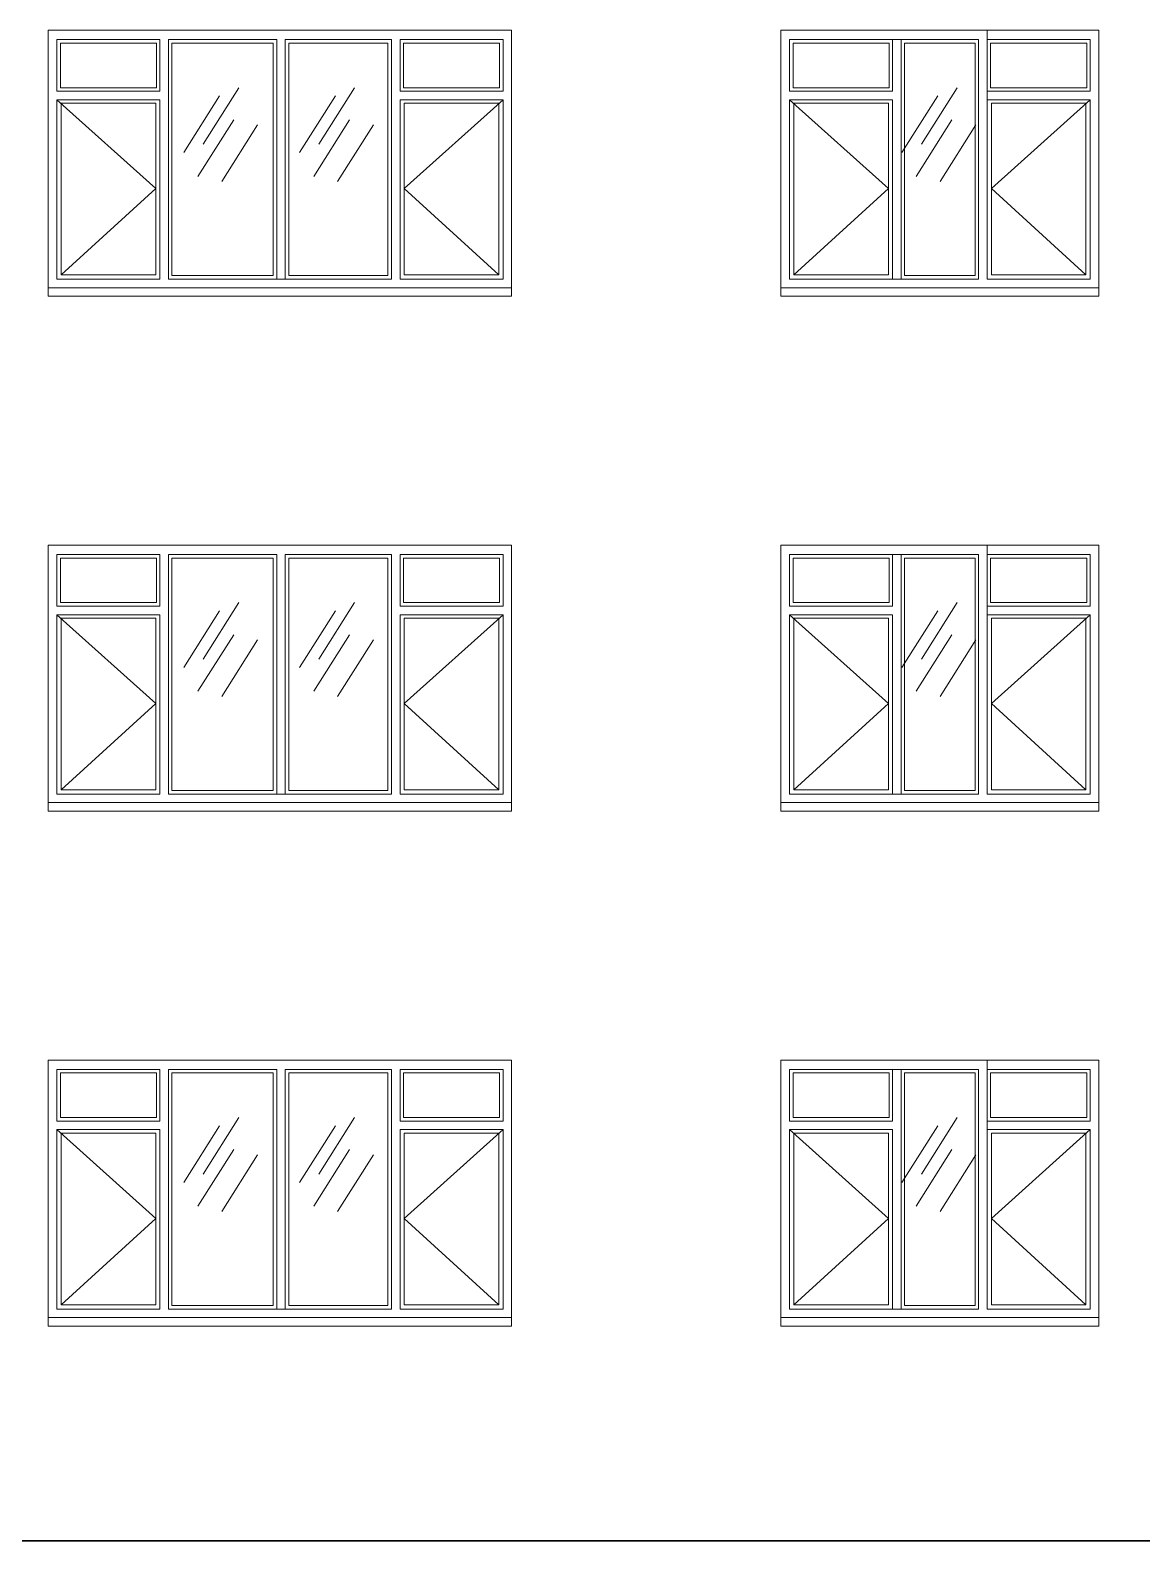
# Model space of a CAD drawing. Header units: inches. Extents: x -7543 to -822, y 102837 to 190349.
# Drawn here: x -824.1997 to -824.0703, y 102836.8539 to 102837.0299 of the extents above; entities that cross this region are included whole.
import ezdxf

# ---------------------------------------------------------------- set-up
doc = ezdxf.new("R2010")
doc.units = ezdxf.units.IN
doc.header["$MEASUREMENT"] = 0
doc.linetypes.add('ACAD_ISO07W100', pattern=[3, 0, -3])
doc.layers.add('DUVAR', color=7, linetype='Continuous', lineweight=35, true_color=0xfc4642)
doc.layers.add('PENCERE', color=7, linetype='Continuous', lineweight=18, true_color=0xffb360)

msp = doc.modelspace()

# ---------------------------------------------------------------- linework, layer by layer
at = {"layer": 'DUVAR'}
msp.add_line((-824.0577, 102836.85389, -0.002), (-824.21276, 102836.85389, -0.002), dxfattribs=at)
at = {"layer": 'PENCERE'}
for p, q in [((-824.19758, 102836.99989, -0.002), (-824.19758, 102837.02989, -0.002)), ((-824.14363, 102837.02989, -0.002), (-824.19758, 102837.02989, -0.002)), ((-824.19758, 102837.02989, -0.002), (-824.19758, 102836.99989, -0.002)), ((-824.19758, 102836.99989, -0.002), (-824.19758, 102837.02989, -0.002)), ((-824.14363, 102837.02989, -0.002), (-824.19758, 102837.02989, -0.002)), ((-824.19758, 102837.02989, -0.002), (-824.19758, 102836.99989, -0.002)), ((-824.14363, 102836.99889, -0.002), (-824.14363, 102837.02989, -0.002)), ((-824.14363, 102836.99889, -0.002), (-824.14363, 102837.02989, -0.002)), ((-824.11227, 102837.02989, -0.002), (-824.11227, 102836.99989, -0.002)), ((-824.09327, 102837.02989, -0.002), (-824.11227, 102837.02989, -0.002)), ((-824.07527, 102837.02989, -0.002), (-824.11227, 102837.02989, -0.002)), ((-824.08827, 102837.02989, -0.002), (-824.08827, 102837.00089, -0.002)), ((-824.07527, 102837.02989, -0.002), (-824.07527, 102836.99889, -0.002)), ((-824.19658, 102837.02879, -0.002), (-824.19658, 102837.02279, -0.002)), ((-824.18458, 102837.02879, -0.002), (-824.19658, 102837.02879, -0.002)), ((-824.19658, 102837.02879, -0.002), (-824.19658, 102837.02279, -0.002)), ((-824.18458, 102837.02879, -0.002), (-824.19658, 102837.02879, -0.002)), ((-824.19618, 102837.02839, -0.002), (-824.18498, 102837.02839, -0.002)), ((-824.19618, 102837.02319, -0.002), (-824.19618, 102837.02839, -0.002)), ((-824.19618, 102837.02839, -0.002), (-824.18498, 102837.02839, -0.002)), ((-824.19618, 102837.02319, -0.002), (-824.19618, 102837.02839, -0.002)), ((-824.18498, 102837.02839, -0.002), (-824.18498, 102837.02319, -0.002)), ((-824.18498, 102837.02839, -0.002), (-824.18498, 102837.02319, -0.002)), ((-824.18458, 102837.02879, -0.002), (-824.18458, 102837.02279, -0.002)), ((-824.18458, 102837.02879, -0.002), (-824.18458, 102837.02279, -0.002)), ((-824.18358, 102837.02879, -0.002), (-824.18358, 102837.02279, -0.002)), ((-824.18358, 102837.02879, -0.002), (-824.18358, 102837.00089, -0.002)), ((-824.17099, 102837.02879, -0.002), (-824.18358, 102837.02879, -0.002)), ((-824.18358, 102837.02879, -0.002), (-824.18358, 102837.02279, -0.002)), ((-824.18358, 102837.02879, -0.002), (-824.18358, 102837.00089, -0.002)), ((-824.17099, 102837.02879, -0.002), (-824.18358, 102837.02879, -0.002)), ((-824.18318, 102837.02839, -0.002), (-824.17139, 102837.02839, -0.002)), ((-824.18318, 102837.00129, -0.002), (-824.18318, 102837.02839, -0.002)), ((-824.18318, 102837.02839, -0.002), (-824.17139, 102837.02839, -0.002)), ((-824.18318, 102837.00129, -0.002), (-824.18318, 102837.02839, -0.002)), ((-824.17139, 102837.02839, -0.002), (-824.17139, 102837.00129, -0.002)), ((-824.17139, 102837.02839, -0.002), (-824.17139, 102837.00129, -0.002)), ((-824.17099, 102837.02879, -0.002), (-824.17099, 102837.02279, -0.002)), ((-824.17099, 102837.02879, -0.002), (-824.17099, 102837.00089, -0.002)), ((-824.17099, 102837.02879, -0.002), (-824.17099, 102837.02279, -0.002)), ((-824.17099, 102837.02879, -0.002), (-824.17099, 102837.00089, -0.002)), ((-824.15763, 102837.02879, -0.002), (-824.16999, 102837.02879, -0.002)), ((-824.16999, 102837.02879, -0.002), (-824.16999, 102837.02279, -0.002)), ((-824.16999, 102837.02879, -0.002), (-824.16999, 102837.00089, -0.002)), ((-824.15763, 102837.02879, -0.002), (-824.16999, 102837.02879, -0.002)), ((-824.16999, 102837.02879, -0.002), (-824.16999, 102837.02279, -0.002)), ((-824.16999, 102837.02879, -0.002), (-824.16999, 102837.00089, -0.002)), ((-824.16959, 102837.02839, -0.002), (-824.15803, 102837.02839, -0.002)), ((-824.16959, 102837.00129, -0.002), (-824.16959, 102837.02839, -0.002)), ((-824.16959, 102837.02839, -0.002), (-824.15803, 102837.02839, -0.002)), ((-824.16959, 102837.00129, -0.002), (-824.16959, 102837.02839, -0.002)), ((-824.15803, 102837.02839, -0.002), (-824.15803, 102837.00129, -0.002)), ((-824.15803, 102837.02839, -0.002), (-824.15803, 102837.00129, -0.002)), ((-824.15763, 102837.02879, -0.002), (-824.15763, 102837.02279, -0.002)), ((-824.15763, 102837.02879, -0.002), (-824.15763, 102837.00089, -0.002)), ((-824.15763, 102837.02879, -0.002), (-824.15763, 102837.02279, -0.002)), ((-824.15763, 102837.02879, -0.002), (-824.15763, 102837.00089, -0.002)), ((-824.15663, 102837.02879, -0.002), (-824.15663, 102837.02279, -0.002)), ((-824.15663, 102837.02879, -0.002), (-824.14463, 102837.02879, -0.002)), ((-824.15663, 102837.02879, -0.002), (-824.15663, 102837.02279, -0.002)), ((-824.15663, 102837.02879, -0.002), (-824.14463, 102837.02879, -0.002)), ((-824.15623, 102837.02839, -0.002), (-824.14503, 102837.02839, -0.002)), ((-824.15623, 102837.02319, -0.002), (-824.15623, 102837.02839, -0.002)), ((-824.15623, 102837.02839, -0.002), (-824.14503, 102837.02839, -0.002)), ((-824.15623, 102837.02319, -0.002), (-824.15623, 102837.02839, -0.002)), ((-824.14503, 102837.02839, -0.002), (-824.14503, 102837.02319, -0.002)), ((-824.14503, 102837.02839, -0.002), (-824.14503, 102837.02319, -0.002)), ((-824.14463, 102837.02879, -0.002), (-824.14463, 102837.02279, -0.002)), ((-824.14463, 102837.02879, -0.002), (-824.14463, 102837.02279, -0.002)), ((-824.11127, 102837.02879, -0.002), (-824.11127, 102837.02279, -0.002)), ((-824.09927, 102837.02879, -0.002), (-824.11127, 102837.02879, -0.002)), ((-824.11087, 102837.02839, -0.002), (-824.09967, 102837.02839, -0.002)), ((-824.11087, 102837.02319, -0.002), (-824.11087, 102837.02839, -0.002)), ((-824.09967, 102837.02839, -0.002), (-824.09967, 102837.02319, -0.002)), ((-824.09927, 102837.02879, -0.002), (-824.09927, 102837.02279, -0.002)), ((-824.09927, 102837.02879, -0.002), (-824.09827, 102837.02879, -0.002)), ((-824.09827, 102837.02879, -0.002), (-824.09827, 102837.02279, -0.002)), ((-824.09827, 102837.02879, -0.002), (-824.08927, 102837.02879, -0.002)), ((-824.09827, 102837.02524, -0.002), (-824.09827, 102837.02879, -0.002)), ((-824.09827, 102837.02879, -0.002), (-824.08927, 102837.02879, -0.002)), ((-824.09787, 102837.02524, -0.002), (-824.09787, 102837.02839, -0.002)), ((-824.09787, 102837.02839, -0.002), (-824.08967, 102837.02839, -0.002)), ((-824.08967, 102837.02839, -0.002), (-824.08967, 102837.02279, -0.002)), ((-824.08927, 102837.02879, -0.002), (-824.08927, 102837.00089, -0.002)), ((-824.08927, 102837.02879, -0.002), (-824.08927, 102837.02279, -0.002)), ((-824.08927, 102837.02879, -0.002), (-824.08927, 102837.02279, -0.002)), ((-824.08927, 102837.02879, -0.002), (-824.08927, 102837.02279, -0.002)), ((-824.08827, 102837.02879, -0.002), (-824.08827, 102837.02279, -0.002)), ((-824.08827, 102837.02879, -0.002), (-824.07627, 102837.02879, -0.002)), ((-824.07667, 102837.02839, -0.002), (-824.08787, 102837.02839, -0.002)), ((-824.08787, 102837.02839, -0.002), (-824.08787, 102837.02319, -0.002)), ((-824.07667, 102837.02319, -0.002), (-824.07667, 102837.02839, -0.002)), ((-824.07627, 102837.02879, -0.002), (-824.07627, 102837.02279, -0.002)), ((-824.18358, 102837.02524, -0.002), (-824.18358, 102837.02279, -0.002)), ((-824.18358, 102837.02524, -0.002), (-824.18358, 102837.02279, -0.002)), ((-824.15763, 102837.02524, -0.002), (-824.15763, 102837.02279, -0.002)), ((-824.15763, 102837.02524, -0.002), (-824.15763, 102837.02279, -0.002)), ((-824.09827, 102837.02524, -0.002), (-824.09827, 102837.00089, -0.002)), ((-824.09827, 102837.00089, -0.002), (-824.09827, 102837.02524, -0.002)), ((-824.09787, 102837.00129, -0.002), (-824.09787, 102837.02524, -0.002)), ((-824.08927, 102837.02524, -0.002), (-824.08927, 102837.00089, -0.002)), ((-824.18458, 102837.02279, -0.002), (-824.19658, 102837.02279, -0.002)), ((-824.18458, 102837.02279, -0.002), (-824.19658, 102837.02279, -0.002)), ((-824.19658, 102837.02179, -0.002), (-824.19658, 102837.00089, -0.002)), ((-824.18458, 102837.02179, -0.002), (-824.19658, 102837.02179, -0.002)), ((-824.19658, 102837.02179, -0.002), (-824.19658, 102837.00089, -0.002)), ((-824.18458, 102837.02179, -0.002), (-824.19658, 102837.02179, -0.002)), ((-824.18498, 102837.02319, -0.002), (-824.19618, 102837.02319, -0.002)), ((-824.18498, 102837.02319, -0.002), (-824.19618, 102837.02319, -0.002)), ((-824.18458, 102837.02179, -0.002), (-824.18458, 102837.00089, -0.002)), ((-824.18458, 102837.02179, -0.002), (-824.18458, 102837.00089, -0.002)), ((-824.17764, 102837.02224, -0.002), (-824.18181, 102837.01564, -0.002)), ((-824.17538, 102837.02319, -0.002), (-824.17955, 102837.0166, -0.002)), ((-824.16416, 102837.02224, -0.002), (-824.16833, 102837.01564, -0.002)), ((-824.16191, 102837.02319, -0.002), (-824.16607, 102837.0166, -0.002)), ((-824.15663, 102837.02279, -0.002), (-824.14463, 102837.02279, -0.002)), ((-824.15663, 102837.02279, -0.002), (-824.14463, 102837.02279, -0.002)), ((-824.15663, 102837.02179, -0.002), (-824.15663, 102837.00089, -0.002)), ((-824.15663, 102837.02179, -0.002), (-824.14463, 102837.02179, -0.002)), ((-824.15663, 102837.02179, -0.002), (-824.15663, 102837.00089, -0.002)), ((-824.15663, 102837.02179, -0.002), (-824.14463, 102837.02179, -0.002)), ((-824.14503, 102837.02319, -0.002), (-824.15623, 102837.02319, -0.002)), ((-824.14503, 102837.02319, -0.002), (-824.15623, 102837.02319, -0.002)), ((-824.14463, 102837.02179, -0.002), (-824.14463, 102837.00089, -0.002)), ((-824.14463, 102837.02179, -0.002), (-824.14463, 102837.00089, -0.002)), ((-824.09927, 102837.02279, -0.002), (-824.11127, 102837.02279, -0.002)), ((-824.11127, 102837.02179, -0.002), (-824.11127, 102837.00089, -0.002)), ((-824.09927, 102837.02179, -0.002), (-824.11127, 102837.02179, -0.002)), ((-824.09967, 102837.02319, -0.002), (-824.11087, 102837.02319, -0.002)), ((-824.09927, 102837.02179, -0.002), (-824.09927, 102837.00089, -0.002)), ((-824.09401, 102837.02224, -0.002), (-824.09818, 102837.01564, -0.002)), ((-824.09175, 102837.02319, -0.002), (-824.09592, 102837.0166, -0.002)), ((-824.08967, 102837.02279, -0.002), (-824.08967, 102837.00129, -0.002)), ((-824.08927, 102837.02279, -0.002), (-824.08927, 102837.00089, -0.002)), ((-824.08827, 102837.02279, -0.002), (-824.07627, 102837.02279, -0.002)), ((-824.08827, 102837.02179, -0.002), (-824.08827, 102837.00089, -0.002)), ((-824.08827, 102837.02179, -0.002), (-824.07627, 102837.02179, -0.002)), ((-824.08787, 102837.02319, -0.002), (-824.07667, 102837.02319, -0.002)), ((-824.07627, 102837.02179, -0.002), (-824.07627, 102837.00089, -0.002)), ((-824.19608, 102837.02139, -0.002), (-824.19608, 102837.00139, -0.002)), ((-824.18508, 102837.02139, -0.002), (-824.19608, 102837.02139, -0.002)), ((-824.19608, 102837.02139, -0.002), (-824.19608, 102837.00139, -0.002)), ((-824.18508, 102837.02139, -0.002), (-824.19608, 102837.02139, -0.002)), ((-824.18508, 102837.02139, -0.002), (-824.18508, 102837.00139, -0.002)), ((-824.18508, 102837.02139, -0.002), (-824.18508, 102837.00139, -0.002)), ((-824.15613, 102837.02139, -0.002), (-824.15613, 102837.00139, -0.002)), ((-824.15613, 102837.02139, -0.002), (-824.14513, 102837.02139, -0.002)), ((-824.15613, 102837.02139, -0.002), (-824.15613, 102837.00139, -0.002)), ((-824.15613, 102837.02139, -0.002), (-824.14513, 102837.02139, -0.002)), ((-824.14513, 102837.02139, -0.002), (-824.14513, 102837.00139, -0.002)), ((-824.14513, 102837.02139, -0.002), (-824.14513, 102837.00139, -0.002)), ((-824.11077, 102837.02139, -0.002), (-824.11077, 102837.00139, -0.002)), ((-824.09977, 102837.02139, -0.002), (-824.11077, 102837.02139, -0.002)), ((-824.09977, 102837.02139, -0.002), (-824.09977, 102837.00139, -0.002)), ((-824.08777, 102837.02139, -0.002), (-824.08777, 102837.00139, -0.002)), ((-824.08777, 102837.02139, -0.002), (-824.07677, 102837.02139, -0.002)), ((-824.07677, 102837.02139, -0.002), (-824.07677, 102837.00139, -0.002)), ((-824.17599, 102837.01946, -0.002), (-824.18016, 102837.01286, -0.002)), ((-824.17321, 102837.01885, -0.002), (-824.17738, 102837.01226, -0.002)), ((-824.16251, 102837.01946, -0.002), (-824.16668, 102837.01286, -0.002)), ((-824.15973, 102837.01885, -0.002), (-824.1639, 102837.01226, -0.002)), ((-824.09236, 102837.01946, -0.002), (-824.09653, 102837.01286, -0.002)), ((-824.08958, 102837.01885, -0.002), (-824.09375, 102837.01226, -0.002)), ((-824.18458, 102837.00089, -0.002), (-824.19658, 102837.00089, -0.002)), ((-824.18458, 102837.00089, -0.002), (-824.19658, 102837.00089, -0.002)), ((-824.18508, 102837.00139, -0.002), (-824.19608, 102837.00139, -0.002)), ((-824.18508, 102837.00139, -0.002), (-824.19608, 102837.00139, -0.002)), ((-824.15763, 102837.00089, -0.002), (-824.18358, 102837.00089, -0.002)), ((-824.15763, 102837.00089, -0.002), (-824.18358, 102837.00089, -0.002)), ((-824.17139, 102837.00129, -0.002), (-824.18318, 102837.00129, -0.002)), ((-824.17139, 102837.00129, -0.002), (-824.18318, 102837.00129, -0.002)), ((-824.15803, 102837.00129, -0.002), (-824.16959, 102837.00129, -0.002)), ((-824.15803, 102837.00129, -0.002), (-824.16959, 102837.00129, -0.002)), ((-824.15663, 102837.00089, -0.002), (-824.14463, 102837.00089, -0.002)), ((-824.15663, 102837.00089, -0.002), (-824.14463, 102837.00089, -0.002)), ((-824.15613, 102837.00139, -0.002), (-824.14513, 102837.00139, -0.002)), ((-824.15613, 102837.00139, -0.002), (-824.14513, 102837.00139, -0.002)), ((-824.09927, 102837.00089, -0.002), (-824.11127, 102837.00089, -0.002)), ((-824.09977, 102837.00139, -0.002), (-824.11077, 102837.00139, -0.002)), ((-824.09927, 102837.00089, -0.002), (-824.09827, 102837.00089, -0.002)), ((-824.09827, 102837.00089, -0.002), (-824.08927, 102837.00089, -0.002)), ((-824.08927, 102837.00089, -0.002), (-824.09827, 102837.00089, -0.002)), ((-824.08967, 102837.00129, -0.002), (-824.09787, 102837.00129, -0.002)), ((-824.08827, 102837.00089, -0.002), (-824.07627, 102837.00089, -0.002)), ((-824.08777, 102837.00139, -0.002), (-824.07677, 102837.00139, -0.002)), ((-824.14363, 102836.99989, -0.002), (-824.19758, 102836.99989, -0.002)), ((-824.19758, 102836.99989, -0.002), (-824.19758, 102836.99889, -0.002)), ((-824.14363, 102836.99989, -0.002), (-824.19758, 102836.99989, -0.002)), ((-824.19758, 102836.99989, -0.002), (-824.19758, 102836.99889, -0.002)), ((-824.14363, 102836.99889, -0.002), (-824.19758, 102836.99889, -0.002)), ((-824.14363, 102836.99889, -0.002), (-824.19758, 102836.99889, -0.002)), ((-824.11227, 102836.99989, -0.002), (-824.11227, 102836.99889, -0.002)), ((-824.07527, 102836.99989, -0.002), (-824.11227, 102836.99989, -0.002)), ((-824.07527, 102836.99889, -0.002), (-824.11227, 102836.99889, -0.002)), ((-824.07527, 102836.99989, -0.002), (-824.07527, 102836.99889, -0.002)), ((-824.19758, 102836.93989, -0.002), (-824.19758, 102836.96989, -0.002)), ((-824.14363, 102836.96989, -0.002), (-824.19758, 102836.96989, -0.002)), ((-824.19758, 102836.96989, -0.002), (-824.19758, 102836.93989, -0.002)), ((-824.19758, 102836.93989, -0.002), (-824.19758, 102836.96989, -0.002)), ((-824.14363, 102836.96989, -0.002), (-824.19758, 102836.96989, -0.002)), ((-824.19758, 102836.96989, -0.002), (-824.19758, 102836.93989, -0.002)), ((-824.14363, 102836.93889, -0.002), (-824.14363, 102836.96989, -0.002)), ((-824.14363, 102836.93889, -0.002), (-824.14363, 102836.96989, -0.002)), ((-824.11227, 102836.96989, -0.002), (-824.11227, 102836.93989, -0.002)), ((-824.09327, 102836.96989, -0.002), (-824.11227, 102836.96989, -0.002)), ((-824.07527, 102836.96989, -0.002), (-824.11227, 102836.96989, -0.002)), ((-824.08827, 102836.96989, -0.002), (-824.08827, 102836.94089, -0.002)), ((-824.07527, 102836.96989, -0.002), (-824.07527, 102836.93889, -0.002)), ((-824.19658, 102836.96879, -0.002), (-824.19658, 102836.96279, -0.002)), ((-824.18458, 102836.96879, -0.002), (-824.19658, 102836.96879, -0.002)), ((-824.19658, 102836.96879, -0.002), (-824.19658, 102836.96279, -0.002)), ((-824.18458, 102836.96879, -0.002), (-824.19658, 102836.96879, -0.002)), ((-824.19618, 102836.96839, -0.002), (-824.18498, 102836.96839, -0.002)), ((-824.19618, 102836.96319, -0.002), (-824.19618, 102836.96839, -0.002)), ((-824.19618, 102836.96839, -0.002), (-824.18498, 102836.96839, -0.002)), ((-824.19618, 102836.96319, -0.002), (-824.19618, 102836.96839, -0.002)), ((-824.18498, 102836.96839, -0.002), (-824.18498, 102836.96319, -0.002)), ((-824.18498, 102836.96839, -0.002), (-824.18498, 102836.96319, -0.002)), ((-824.18458, 102836.96879, -0.002), (-824.18458, 102836.96279, -0.002)), ((-824.18458, 102836.96879, -0.002), (-824.18458, 102836.96279, -0.002)), ((-824.18358, 102836.96879, -0.002), (-824.18358, 102836.96279, -0.002)), ((-824.18358, 102836.96879, -0.002), (-824.18358, 102836.94089, -0.002)), ((-824.17099, 102836.96879, -0.002), (-824.18358, 102836.96879, -0.002)), ((-824.18358, 102836.96879, -0.002), (-824.18358, 102836.96279, -0.002)), ((-824.18358, 102836.96879, -0.002), (-824.18358, 102836.94089, -0.002)), ((-824.17099, 102836.96879, -0.002), (-824.18358, 102836.96879, -0.002)), ((-824.18318, 102836.96839, -0.002), (-824.17139, 102836.96839, -0.002)), ((-824.18318, 102836.94129, -0.002), (-824.18318, 102836.96839, -0.002)), ((-824.18318, 102836.96839, -0.002), (-824.17139, 102836.96839, -0.002)), ((-824.18318, 102836.94129, -0.002), (-824.18318, 102836.96839, -0.002)), ((-824.17139, 102836.96839, -0.002), (-824.17139, 102836.94129, -0.002)), ((-824.17139, 102836.96839, -0.002), (-824.17139, 102836.94129, -0.002)), ((-824.17099, 102836.96879, -0.002), (-824.17099, 102836.96279, -0.002)), ((-824.17099, 102836.96879, -0.002), (-824.17099, 102836.94089, -0.002)), ((-824.17099, 102836.96879, -0.002), (-824.17099, 102836.96279, -0.002)), ((-824.17099, 102836.96879, -0.002), (-824.17099, 102836.94089, -0.002)), ((-824.15763, 102836.96879, -0.002), (-824.16999, 102836.96879, -0.002)), ((-824.16999, 102836.96879, -0.002), (-824.16999, 102836.96279, -0.002)), ((-824.16999, 102836.96879, -0.002), (-824.16999, 102836.94089, -0.002)), ((-824.15763, 102836.96879, -0.002), (-824.16999, 102836.96879, -0.002)), ((-824.16999, 102836.96879, -0.002), (-824.16999, 102836.96279, -0.002)), ((-824.16999, 102836.96879, -0.002), (-824.16999, 102836.94089, -0.002)), ((-824.16959, 102836.96839, -0.002), (-824.15803, 102836.96839, -0.002)), ((-824.16959, 102836.94129, -0.002), (-824.16959, 102836.96839, -0.002)), ((-824.16959, 102836.96839, -0.002), (-824.15803, 102836.96839, -0.002)), ((-824.16959, 102836.94129, -0.002), (-824.16959, 102836.96839, -0.002)), ((-824.15803, 102836.96839, -0.002), (-824.15803, 102836.94129, -0.002)), ((-824.15803, 102836.96839, -0.002), (-824.15803, 102836.94129, -0.002)), ((-824.15763, 102836.96879, -0.002), (-824.15763, 102836.96279, -0.002)), ((-824.15763, 102836.96879, -0.002), (-824.15763, 102836.94089, -0.002)), ((-824.15763, 102836.96879, -0.002), (-824.15763, 102836.96279, -0.002)), ((-824.15763, 102836.96879, -0.002), (-824.15763, 102836.94089, -0.002)), ((-824.15663, 102836.96879, -0.002), (-824.15663, 102836.96279, -0.002)), ((-824.15663, 102836.96879, -0.002), (-824.14463, 102836.96879, -0.002)), ((-824.15663, 102836.96879, -0.002), (-824.15663, 102836.96279, -0.002)), ((-824.15663, 102836.96879, -0.002), (-824.14463, 102836.96879, -0.002)), ((-824.15623, 102836.96839, -0.002), (-824.14503, 102836.96839, -0.002)), ((-824.15623, 102836.96319, -0.002), (-824.15623, 102836.96839, -0.002)), ((-824.15623, 102836.96839, -0.002), (-824.14503, 102836.96839, -0.002)), ((-824.15623, 102836.96319, -0.002), (-824.15623, 102836.96839, -0.002)), ((-824.14503, 102836.96839, -0.002), (-824.14503, 102836.96319, -0.002)), ((-824.14503, 102836.96839, -0.002), (-824.14503, 102836.96319, -0.002)), ((-824.14463, 102836.96879, -0.002), (-824.14463, 102836.96279, -0.002)), ((-824.14463, 102836.96879, -0.002), (-824.14463, 102836.96279, -0.002)), ((-824.11127, 102836.96879, -0.002), (-824.11127, 102836.96279, -0.002)), ((-824.09927, 102836.96879, -0.002), (-824.11127, 102836.96879, -0.002)), ((-824.11087, 102836.96839, -0.002), (-824.09967, 102836.96839, -0.002)), ((-824.11087, 102836.96319, -0.002), (-824.11087, 102836.96839, -0.002)), ((-824.09967, 102836.96839, -0.002), (-824.09967, 102836.96319, -0.002)), ((-824.09927, 102836.96879, -0.002), (-824.09927, 102836.96279, -0.002)), ((-824.09927, 102836.96879, -0.002), (-824.09827, 102836.96879, -0.002)), ((-824.09827, 102836.96879, -0.002), (-824.09827, 102836.96279, -0.002)), ((-824.09827, 102836.96879, -0.002), (-824.08927, 102836.96879, -0.002)), ((-824.09827, 102836.96524, -0.002), (-824.09827, 102836.96879, -0.002)), ((-824.09827, 102836.96879, -0.002), (-824.08927, 102836.96879, -0.002)), ((-824.09787, 102836.96524, -0.002), (-824.09787, 102836.96839, -0.002)), ((-824.09787, 102836.96839, -0.002), (-824.08967, 102836.96839, -0.002)), ((-824.08967, 102836.96839, -0.002), (-824.08967, 102836.96279, -0.002)), ((-824.08927, 102836.96879, -0.002), (-824.08927, 102836.94089, -0.002)), ((-824.08927, 102836.96879, -0.002), (-824.08927, 102836.96279, -0.002)), ((-824.08927, 102836.96879, -0.002), (-824.08927, 102836.96279, -0.002)), ((-824.08927, 102836.96879, -0.002), (-824.08927, 102836.96279, -0.002)), ((-824.08827, 102836.96879, -0.002), (-824.08827, 102836.96279, -0.002)), ((-824.08827, 102836.96879, -0.002), (-824.07627, 102836.96879, -0.002)), ((-824.07667, 102836.96839, -0.002), (-824.08787, 102836.96839, -0.002)), ((-824.08787, 102836.96839, -0.002), (-824.08787, 102836.96319, -0.002)), ((-824.07667, 102836.96319, -0.002), (-824.07667, 102836.96839, -0.002)), ((-824.07627, 102836.96879, -0.002), (-824.07627, 102836.96279, -0.002)), ((-824.18358, 102836.96524, -0.002), (-824.18358, 102836.96279, -0.002)), ((-824.18358, 102836.96524, -0.002), (-824.18358, 102836.96279, -0.002)), ((-824.15763, 102836.96524, -0.002), (-824.15763, 102836.96279, -0.002)), ((-824.15763, 102836.96524, -0.002), (-824.15763, 102836.96279, -0.002)), ((-824.09827, 102836.96524, -0.002), (-824.09827, 102836.94089, -0.002)), ((-824.09827, 102836.94089, -0.002), (-824.09827, 102836.96524, -0.002)), ((-824.09787, 102836.94129, -0.002), (-824.09787, 102836.96524, -0.002)), ((-824.08927, 102836.96524, -0.002), (-824.08927, 102836.94089, -0.002)), ((-824.18458, 102836.96279, -0.002), (-824.19658, 102836.96279, -0.002)), ((-824.18458, 102836.96279, -0.002), (-824.19658, 102836.96279, -0.002)), ((-824.18498, 102836.96319, -0.002), (-824.19618, 102836.96319, -0.002)), ((-824.18498, 102836.96319, -0.002), (-824.19618, 102836.96319, -0.002)), ((-824.17764, 102836.96224, -0.002), (-824.18181, 102836.95564, -0.002)), ((-824.17538, 102836.96319, -0.002), (-824.17955, 102836.9566, -0.002)), ((-824.16416, 102836.96224, -0.002), (-824.16833, 102836.95564, -0.002)), ((-824.16191, 102836.96319, -0.002), (-824.16607, 102836.9566, -0.002)), ((-824.15663, 102836.96279, -0.002), (-824.14463, 102836.96279, -0.002)), ((-824.15663, 102836.96279, -0.002), (-824.14463, 102836.96279, -0.002)), ((-824.14503, 102836.96319, -0.002), (-824.15623, 102836.96319, -0.002)), ((-824.14503, 102836.96319, -0.002), (-824.15623, 102836.96319, -0.002)), ((-824.09927, 102836.96279, -0.002), (-824.11127, 102836.96279, -0.002)), ((-824.09967, 102836.96319, -0.002), (-824.11087, 102836.96319, -0.002)), ((-824.09401, 102836.96224, -0.002), (-824.09818, 102836.95564, -0.002)), ((-824.09175, 102836.96319, -0.002), (-824.09592, 102836.9566, -0.002)), ((-824.08967, 102836.96279, -0.002), (-824.08967, 102836.94129, -0.002)), ((-824.08927, 102836.96279, -0.002), (-824.08927, 102836.94089, -0.002)), ((-824.08827, 102836.96279, -0.002), (-824.07627, 102836.96279, -0.002)), ((-824.08787, 102836.96319, -0.002), (-824.07667, 102836.96319, -0.002)), ((-824.19658, 102836.96179, -0.002), (-824.19658, 102836.94089, -0.002)), ((-824.18458, 102836.96179, -0.002), (-824.19658, 102836.96179, -0.002)), ((-824.19658, 102836.96179, -0.002), (-824.19658, 102836.94089, -0.002)), ((-824.18458, 102836.96179, -0.002), (-824.19658, 102836.96179, -0.002)), ((-824.19608, 102836.96139, -0.002), (-824.19608, 102836.94139, -0.002)), ((-824.18508, 102836.96139, -0.002), (-824.19608, 102836.96139, -0.002)), ((-824.19608, 102836.96139, -0.002), (-824.19608, 102836.94139, -0.002)), ((-824.18508, 102836.96139, -0.002), (-824.19608, 102836.96139, -0.002)), ((-824.18508, 102836.96139, -0.002), (-824.18508, 102836.94139, -0.002)), ((-824.18508, 102836.96139, -0.002), (-824.18508, 102836.94139, -0.002)), ((-824.18458, 102836.96179, -0.002), (-824.18458, 102836.94089, -0.002)), ((-824.18458, 102836.96179, -0.002), (-824.18458, 102836.94089, -0.002)), ((-824.15663, 102836.96179, -0.002), (-824.15663, 102836.94089, -0.002)), ((-824.15663, 102836.96179, -0.002), (-824.14463, 102836.96179, -0.002)), ((-824.15663, 102836.96179, -0.002), (-824.15663, 102836.94089, -0.002)), ((-824.15663, 102836.96179, -0.002), (-824.14463, 102836.96179, -0.002)), ((-824.15613, 102836.96139, -0.002), (-824.15613, 102836.94139, -0.002)), ((-824.15613, 102836.96139, -0.002), (-824.14513, 102836.96139, -0.002)), ((-824.15613, 102836.96139, -0.002), (-824.15613, 102836.94139, -0.002)), ((-824.15613, 102836.96139, -0.002), (-824.14513, 102836.96139, -0.002)), ((-824.14513, 102836.96139, -0.002), (-824.14513, 102836.94139, -0.002)), ((-824.14513, 102836.96139, -0.002), (-824.14513, 102836.94139, -0.002)), ((-824.14463, 102836.96179, -0.002), (-824.14463, 102836.94089, -0.002)), ((-824.14463, 102836.96179, -0.002), (-824.14463, 102836.94089, -0.002)), ((-824.11127, 102836.96179, -0.002), (-824.11127, 102836.94089, -0.002)), ((-824.09927, 102836.96179, -0.002), (-824.11127, 102836.96179, -0.002)), ((-824.11077, 102836.96139, -0.002), (-824.11077, 102836.94139, -0.002)), ((-824.09977, 102836.96139, -0.002), (-824.11077, 102836.96139, -0.002)), ((-824.09977, 102836.96139, -0.002), (-824.09977, 102836.94139, -0.002)), ((-824.09927, 102836.96179, -0.002), (-824.09927, 102836.94089, -0.002)), ((-824.08827, 102836.96179, -0.002), (-824.08827, 102836.94089, -0.002)), ((-824.08827, 102836.96179, -0.002), (-824.07627, 102836.96179, -0.002)), ((-824.08777, 102836.96139, -0.002), (-824.08777, 102836.94139, -0.002)), ((-824.08777, 102836.96139, -0.002), (-824.07677, 102836.96139, -0.002)), ((-824.07677, 102836.96139, -0.002), (-824.07677, 102836.94139, -0.002)), ((-824.07627, 102836.96179, -0.002), (-824.07627, 102836.94089, -0.002)), ((-824.17599, 102836.95946, -0.002), (-824.18016, 102836.95286, -0.002)), ((-824.17321, 102836.95885, -0.002), (-824.17738, 102836.95226, -0.002)), ((-824.16251, 102836.95946, -0.002), (-824.16668, 102836.95286, -0.002)), ((-824.15973, 102836.95885, -0.002), (-824.1639, 102836.95226, -0.002)), ((-824.09236, 102836.95946, -0.002), (-824.09653, 102836.95286, -0.002)), ((-824.08958, 102836.95885, -0.002), (-824.09375, 102836.95226, -0.002)), ((-824.18458, 102836.94089, -0.002), (-824.19658, 102836.94089, -0.002)), ((-824.18458, 102836.94089, -0.002), (-824.19658, 102836.94089, -0.002)), ((-824.18508, 102836.94139, -0.002), (-824.19608, 102836.94139, -0.002)), ((-824.18508, 102836.94139, -0.002), (-824.19608, 102836.94139, -0.002)), ((-824.15763, 102836.94089, -0.002), (-824.18358, 102836.94089, -0.002)), ((-824.15763, 102836.94089, -0.002), (-824.18358, 102836.94089, -0.002)), ((-824.17139, 102836.94129, -0.002), (-824.18318, 102836.94129, -0.002)), ((-824.17139, 102836.94129, -0.002), (-824.18318, 102836.94129, -0.002)), ((-824.15803, 102836.94129, -0.002), (-824.16959, 102836.94129, -0.002)), ((-824.15803, 102836.94129, -0.002), (-824.16959, 102836.94129, -0.002)), ((-824.15663, 102836.94089, -0.002), (-824.14463, 102836.94089, -0.002)), ((-824.15663, 102836.94089, -0.002), (-824.14463, 102836.94089, -0.002)), ((-824.15613, 102836.94139, -0.002), (-824.14513, 102836.94139, -0.002)), ((-824.15613, 102836.94139, -0.002), (-824.14513, 102836.94139, -0.002)), ((-824.09927, 102836.94089, -0.002), (-824.11127, 102836.94089, -0.002)), ((-824.09977, 102836.94139, -0.002), (-824.11077, 102836.94139, -0.002)), ((-824.09927, 102836.94089, -0.002), (-824.09827, 102836.94089, -0.002)), ((-824.09827, 102836.94089, -0.002), (-824.08927, 102836.94089, -0.002)), ((-824.08927, 102836.94089, -0.002), (-824.09827, 102836.94089, -0.002)), ((-824.08967, 102836.94129, -0.002), (-824.09787, 102836.94129, -0.002)), ((-824.08827, 102836.94089, -0.002), (-824.07627, 102836.94089, -0.002)), ((-824.08777, 102836.94139, -0.002), (-824.07677, 102836.94139, -0.002)), ((-824.14363, 102836.93989, -0.002), (-824.19758, 102836.93989, -0.002)), ((-824.19758, 102836.93989, -0.002), (-824.19758, 102836.93889, -0.002)), ((-824.14363, 102836.93989, -0.002), (-824.19758, 102836.93989, -0.002)), ((-824.19758, 102836.93989, -0.002), (-824.19758, 102836.93889, -0.002)), ((-824.11227, 102836.93989, -0.002), (-824.11227, 102836.93889, -0.002)), ((-824.07527, 102836.93989, -0.002), (-824.11227, 102836.93989, -0.002)), ((-824.07527, 102836.93989, -0.002), (-824.07527, 102836.93889, -0.002)), ((-824.14363, 102836.93889, -0.002), (-824.19758, 102836.93889, -0.002)), ((-824.14363, 102836.93889, -0.002), (-824.19758, 102836.93889, -0.002)), ((-824.07527, 102836.93889, -0.002), (-824.11227, 102836.93889, -0.002)), ((-824.19758, 102836.87989, -0.002), (-824.19758, 102836.90989, -0.002)), ((-824.14363, 102836.90989, -0.002), (-824.19758, 102836.90989, -0.002)), ((-824.19758, 102836.90989, -0.002), (-824.19758, 102836.87989, -0.002)), ((-824.19758, 102836.87989, -0.002), (-824.19758, 102836.90989, -0.002)), ((-824.14363, 102836.90989, -0.002), (-824.19758, 102836.90989, -0.002)), ((-824.19758, 102836.90989, -0.002), (-824.19758, 102836.87989, -0.002)), ((-824.14363, 102836.87889, -0.002), (-824.14363, 102836.90989, -0.002)), ((-824.14363, 102836.87889, -0.002), (-824.14363, 102836.90989, -0.002)), ((-824.11227, 102836.90989, -0.002), (-824.11227, 102836.87989, -0.002)), ((-824.09327, 102836.90989, -0.002), (-824.11227, 102836.90989, -0.002)), ((-824.07527, 102836.90989, -0.002), (-824.11227, 102836.90989, -0.002)), ((-824.08827, 102836.90989, -0.002), (-824.08827, 102836.88089, -0.002)), ((-824.07527, 102836.90989, -0.002), (-824.07527, 102836.87889, -0.002)), ((-824.19658, 102836.90879, -0.002), (-824.19658, 102836.90279, -0.002)), ((-824.18458, 102836.90879, -0.002), (-824.19658, 102836.90879, -0.002)), ((-824.19658, 102836.90879, -0.002), (-824.19658, 102836.90279, -0.002)), ((-824.18458, 102836.90879, -0.002), (-824.19658, 102836.90879, -0.002)), ((-824.19618, 102836.90839, -0.002), (-824.18498, 102836.90839, -0.002)), ((-824.19618, 102836.90319, -0.002), (-824.19618, 102836.90839, -0.002)), ((-824.19618, 102836.90839, -0.002), (-824.18498, 102836.90839, -0.002)), ((-824.19618, 102836.90319, -0.002), (-824.19618, 102836.90839, -0.002)), ((-824.18498, 102836.90839, -0.002), (-824.18498, 102836.90319, -0.002)), ((-824.18498, 102836.90839, -0.002), (-824.18498, 102836.90319, -0.002)), ((-824.18458, 102836.90879, -0.002), (-824.18458, 102836.90279, -0.002)), ((-824.18458, 102836.90879, -0.002), (-824.18458, 102836.90279, -0.002)), ((-824.18358, 102836.90879, -0.002), (-824.18358, 102836.90279, -0.002)), ((-824.18358, 102836.90879, -0.002), (-824.18358, 102836.88089, -0.002)), ((-824.17099, 102836.90879, -0.002), (-824.18358, 102836.90879, -0.002)), ((-824.18358, 102836.90879, -0.002), (-824.18358, 102836.90279, -0.002)), ((-824.18358, 102836.90879, -0.002), (-824.18358, 102836.88089, -0.002)), ((-824.17099, 102836.90879, -0.002), (-824.18358, 102836.90879, -0.002)), ((-824.18318, 102836.90839, -0.002), (-824.17139, 102836.90839, -0.002)), ((-824.18318, 102836.88129, -0.002), (-824.18318, 102836.90839, -0.002)), ((-824.18318, 102836.90839, -0.002), (-824.17139, 102836.90839, -0.002)), ((-824.18318, 102836.88129, -0.002), (-824.18318, 102836.90839, -0.002)), ((-824.17139, 102836.90839, -0.002), (-824.17139, 102836.88129, -0.002)), ((-824.17139, 102836.90839, -0.002), (-824.17139, 102836.88129, -0.002)), ((-824.17099, 102836.90879, -0.002), (-824.17099, 102836.90279, -0.002)), ((-824.17099, 102836.90879, -0.002), (-824.17099, 102836.88089, -0.002)), ((-824.17099, 102836.90879, -0.002), (-824.17099, 102836.90279, -0.002)), ((-824.17099, 102836.90879, -0.002), (-824.17099, 102836.88089, -0.002)), ((-824.15763, 102836.90879, -0.002), (-824.16999, 102836.90879, -0.002)), ((-824.16999, 102836.90879, -0.002), (-824.16999, 102836.90279, -0.002)), ((-824.16999, 102836.90879, -0.002), (-824.16999, 102836.88089, -0.002)), ((-824.15763, 102836.90879, -0.002), (-824.16999, 102836.90879, -0.002)), ((-824.16999, 102836.90879, -0.002), (-824.16999, 102836.90279, -0.002)), ((-824.16999, 102836.90879, -0.002), (-824.16999, 102836.88089, -0.002)), ((-824.16959, 102836.90839, -0.002), (-824.15803, 102836.90839, -0.002)), ((-824.16959, 102836.88129, -0.002), (-824.16959, 102836.90839, -0.002)), ((-824.16959, 102836.90839, -0.002), (-824.15803, 102836.90839, -0.002)), ((-824.16959, 102836.88129, -0.002), (-824.16959, 102836.90839, -0.002)), ((-824.15803, 102836.90839, -0.002), (-824.15803, 102836.88129, -0.002)), ((-824.15803, 102836.90839, -0.002), (-824.15803, 102836.88129, -0.002)), ((-824.15763, 102836.90879, -0.002), (-824.15763, 102836.90279, -0.002)), ((-824.15763, 102836.90879, -0.002), (-824.15763, 102836.88089, -0.002)), ((-824.15763, 102836.90879, -0.002), (-824.15763, 102836.90279, -0.002)), ((-824.15763, 102836.90879, -0.002), (-824.15763, 102836.88089, -0.002)), ((-824.15663, 102836.90879, -0.002), (-824.15663, 102836.90279, -0.002)), ((-824.15663, 102836.90879, -0.002), (-824.14463, 102836.90879, -0.002)), ((-824.15663, 102836.90879, -0.002), (-824.15663, 102836.90279, -0.002)), ((-824.15663, 102836.90879, -0.002), (-824.14463, 102836.90879, -0.002)), ((-824.15623, 102836.90839, -0.002), (-824.14503, 102836.90839, -0.002)), ((-824.15623, 102836.90319, -0.002), (-824.15623, 102836.90839, -0.002)), ((-824.15623, 102836.90839, -0.002), (-824.14503, 102836.90839, -0.002)), ((-824.15623, 102836.90319, -0.002), (-824.15623, 102836.90839, -0.002)), ((-824.14503, 102836.90839, -0.002), (-824.14503, 102836.90319, -0.002)), ((-824.14503, 102836.90839, -0.002), (-824.14503, 102836.90319, -0.002)), ((-824.14463, 102836.90879, -0.002), (-824.14463, 102836.90279, -0.002)), ((-824.14463, 102836.90879, -0.002), (-824.14463, 102836.90279, -0.002)), ((-824.11127, 102836.90879, -0.002), (-824.11127, 102836.90279, -0.002)), ((-824.09927, 102836.90879, -0.002), (-824.11127, 102836.90879, -0.002)), ((-824.11087, 102836.90839, -0.002), (-824.09967, 102836.90839, -0.002)), ((-824.11087, 102836.90319, -0.002), (-824.11087, 102836.90839, -0.002)), ((-824.09967, 102836.90839, -0.002), (-824.09967, 102836.90319, -0.002)), ((-824.09927, 102836.90879, -0.002), (-824.09927, 102836.90279, -0.002)), ((-824.09927, 102836.90879, -0.002), (-824.09827, 102836.90879, -0.002)), ((-824.09827, 102836.90879, -0.002), (-824.09827, 102836.90279, -0.002)), ((-824.09827, 102836.90879, -0.002), (-824.08927, 102836.90879, -0.002)), ((-824.09827, 102836.90524, -0.002), (-824.09827, 102836.90879, -0.002)), ((-824.09827, 102836.90879, -0.002), (-824.08927, 102836.90879, -0.002)), ((-824.09787, 102836.90524, -0.002), (-824.09787, 102836.90839, -0.002)), ((-824.09787, 102836.90839, -0.002), (-824.08967, 102836.90839, -0.002)), ((-824.08967, 102836.90839, -0.002), (-824.08967, 102836.90279, -0.002)), ((-824.08927, 102836.90879, -0.002), (-824.08927, 102836.88089, -0.002)), ((-824.08927, 102836.90879, -0.002), (-824.08927, 102836.90279, -0.002)), ((-824.08927, 102836.90879, -0.002), (-824.08927, 102836.90279, -0.002)), ((-824.08927, 102836.90879, -0.002), (-824.08927, 102836.90279, -0.002)), ((-824.08827, 102836.90879, -0.002), (-824.08827, 102836.90279, -0.002)), ((-824.08827, 102836.90879, -0.002), (-824.07627, 102836.90879, -0.002)), ((-824.07667, 102836.90839, -0.002), (-824.08787, 102836.90839, -0.002)), ((-824.08787, 102836.90839, -0.002), (-824.08787, 102836.90319, -0.002)), ((-824.07667, 102836.90319, -0.002), (-824.07667, 102836.90839, -0.002)), ((-824.07627, 102836.90879, -0.002), (-824.07627, 102836.90279, -0.002)), ((-824.18358, 102836.90524, -0.002), (-824.18358, 102836.90279, -0.002)), ((-824.18358, 102836.90524, -0.002), (-824.18358, 102836.90279, -0.002)), ((-824.15763, 102836.90524, -0.002), (-824.15763, 102836.90279, -0.002)), ((-824.15763, 102836.90524, -0.002), (-824.15763, 102836.90279, -0.002)), ((-824.09827, 102836.90524, -0.002), (-824.09827, 102836.88089, -0.002)), ((-824.09827, 102836.88089, -0.002), (-824.09827, 102836.90524, -0.002)), ((-824.09787, 102836.88129, -0.002), (-824.09787, 102836.90524, -0.002)), ((-824.08927, 102836.90524, -0.002), (-824.08927, 102836.88089, -0.002)), ((-824.18458, 102836.90279, -0.002), (-824.19658, 102836.90279, -0.002)), ((-824.18458, 102836.90279, -0.002), (-824.19658, 102836.90279, -0.002)), ((-824.18498, 102836.90319, -0.002), (-824.19618, 102836.90319, -0.002)), ((-824.18498, 102836.90319, -0.002), (-824.19618, 102836.90319, -0.002)), ((-824.17764, 102836.90224, -0.002), (-824.18181, 102836.89564, -0.002)), ((-824.17538, 102836.90319, -0.002), (-824.17955, 102836.8966, -0.002)), ((-824.16416, 102836.90224, -0.002), (-824.16833, 102836.89564, -0.002)), ((-824.16191, 102836.90319, -0.002), (-824.16607, 102836.8966, -0.002)), ((-824.15663, 102836.90279, -0.002), (-824.14463, 102836.90279, -0.002)), ((-824.15663, 102836.90279, -0.002), (-824.14463, 102836.90279, -0.002)), ((-824.14503, 102836.90319, -0.002), (-824.15623, 102836.90319, -0.002)), ((-824.14503, 102836.90319, -0.002), (-824.15623, 102836.90319, -0.002)), ((-824.09927, 102836.90279, -0.002), (-824.11127, 102836.90279, -0.002)), ((-824.09967, 102836.90319, -0.002), (-824.11087, 102836.90319, -0.002)), ((-824.09401, 102836.90224, -0.002), (-824.09818, 102836.89564, -0.002)), ((-824.09175, 102836.90319, -0.002), (-824.09592, 102836.8966, -0.002)), ((-824.08967, 102836.90279, -0.002), (-824.08967, 102836.88129, -0.002)), ((-824.08927, 102836.90279, -0.002), (-824.08927, 102836.88089, -0.002)), ((-824.08827, 102836.90279, -0.002), (-824.07627, 102836.90279, -0.002)), ((-824.08787, 102836.90319, -0.002), (-824.07667, 102836.90319, -0.002)), ((-824.19658, 102836.90179, -0.002), (-824.19658, 102836.88089, -0.002)), ((-824.18458, 102836.90179, -0.002), (-824.19658, 102836.90179, -0.002)), ((-824.19658, 102836.90179, -0.002), (-824.19658, 102836.88089, -0.002)), ((-824.18458, 102836.90179, -0.002), (-824.19658, 102836.90179, -0.002)), ((-824.19608, 102836.90139, -0.002), (-824.19608, 102836.88139, -0.002)), ((-824.18508, 102836.90139, -0.002), (-824.19608, 102836.90139, -0.002)), ((-824.19608, 102836.90139, -0.002), (-824.19608, 102836.88139, -0.002)), ((-824.18508, 102836.90139, -0.002), (-824.19608, 102836.90139, -0.002)), ((-824.18508, 102836.90139, -0.002), (-824.18508, 102836.88139, -0.002)), ((-824.18508, 102836.90139, -0.002), (-824.18508, 102836.88139, -0.002)), ((-824.18458, 102836.90179, -0.002), (-824.18458, 102836.88089, -0.002)), ((-824.18458, 102836.90179, -0.002), (-824.18458, 102836.88089, -0.002)), ((-824.15663, 102836.90179, -0.002), (-824.15663, 102836.88089, -0.002)), ((-824.15663, 102836.90179, -0.002), (-824.14463, 102836.90179, -0.002)), ((-824.15663, 102836.90179, -0.002), (-824.15663, 102836.88089, -0.002)), ((-824.15663, 102836.90179, -0.002), (-824.14463, 102836.90179, -0.002)), ((-824.15613, 102836.90139, -0.002), (-824.15613, 102836.88139, -0.002)), ((-824.15613, 102836.90139, -0.002), (-824.14513, 102836.90139, -0.002)), ((-824.15613, 102836.90139, -0.002), (-824.15613, 102836.88139, -0.002)), ((-824.15613, 102836.90139, -0.002), (-824.14513, 102836.90139, -0.002)), ((-824.14513, 102836.90139, -0.002), (-824.14513, 102836.88139, -0.002)), ((-824.14513, 102836.90139, -0.002), (-824.14513, 102836.88139, -0.002)), ((-824.14463, 102836.90179, -0.002), (-824.14463, 102836.88089, -0.002)), ((-824.14463, 102836.90179, -0.002), (-824.14463, 102836.88089, -0.002)), ((-824.11127, 102836.90179, -0.002), (-824.11127, 102836.88089, -0.002)), ((-824.09927, 102836.90179, -0.002), (-824.11127, 102836.90179, -0.002)), ((-824.11077, 102836.90139, -0.002), (-824.11077, 102836.88139, -0.002)), ((-824.09977, 102836.90139, -0.002), (-824.11077, 102836.90139, -0.002)), ((-824.09977, 102836.90139, -0.002), (-824.09977, 102836.88139, -0.002)), ((-824.09927, 102836.90179, -0.002), (-824.09927, 102836.88089, -0.002)), ((-824.08827, 102836.90179, -0.002), (-824.08827, 102836.88089, -0.002)), ((-824.08827, 102836.90179, -0.002), (-824.07627, 102836.90179, -0.002)), ((-824.08777, 102836.90139, -0.002), (-824.08777, 102836.88139, -0.002)), ((-824.08777, 102836.90139, -0.002), (-824.07677, 102836.90139, -0.002)), ((-824.07677, 102836.90139, -0.002), (-824.07677, 102836.88139, -0.002)), ((-824.07627, 102836.90179, -0.002), (-824.07627, 102836.88089, -0.002)), ((-824.17599, 102836.89946, -0.002), (-824.18016, 102836.89286, -0.002)), ((-824.17321, 102836.89885, -0.002), (-824.17738, 102836.89226, -0.002)), ((-824.16251, 102836.89946, -0.002), (-824.16668, 102836.89286, -0.002)), ((-824.15973, 102836.89885, -0.002), (-824.1639, 102836.89226, -0.002)), ((-824.09236, 102836.89946, -0.002), (-824.09653, 102836.89286, -0.002)), ((-824.08958, 102836.89885, -0.002), (-824.09375, 102836.89226, -0.002)), ((-824.18508, 102836.88139, -0.002), (-824.19608, 102836.88139, -0.002)), ((-824.18508, 102836.88139, -0.002), (-824.19608, 102836.88139, -0.002)), ((-824.17139, 102836.88129, -0.002), (-824.18318, 102836.88129, -0.002)), ((-824.17139, 102836.88129, -0.002), (-824.18318, 102836.88129, -0.002)), ((-824.15803, 102836.88129, -0.002), (-824.16959, 102836.88129, -0.002)), ((-824.15803, 102836.88129, -0.002), (-824.16959, 102836.88129, -0.002)), ((-824.15613, 102836.88139, -0.002), (-824.14513, 102836.88139, -0.002)), ((-824.15613, 102836.88139, -0.002), (-824.14513, 102836.88139, -0.002)), ((-824.09977, 102836.88139, -0.002), (-824.11077, 102836.88139, -0.002)), ((-824.08967, 102836.88129, -0.002), (-824.09787, 102836.88129, -0.002)), ((-824.08777, 102836.88139, -0.002), (-824.07677, 102836.88139, -0.002)), ((-824.14363, 102836.87989, -0.002), (-824.19758, 102836.87989, -0.002)), ((-824.19758, 102836.87989, -0.002), (-824.19758, 102836.87889, -0.002)), ((-824.14363, 102836.87989, -0.002), (-824.19758, 102836.87989, -0.002)), ((-824.19758, 102836.87989, -0.002), (-824.19758, 102836.87889, -0.002)), ((-824.18458, 102836.88089, -0.002), (-824.19658, 102836.88089, -0.002)), ((-824.18458, 102836.88089, -0.002), (-824.19658, 102836.88089, -0.002)), ((-824.15763, 102836.88089, -0.002), (-824.18358, 102836.88089, -0.002)), ((-824.15763, 102836.88089, -0.002), (-824.18358, 102836.88089, -0.002)), ((-824.15663, 102836.88089, -0.002), (-824.14463, 102836.88089, -0.002)), ((-824.15663, 102836.88089, -0.002), (-824.14463, 102836.88089, -0.002)), ((-824.11227, 102836.87989, -0.002), (-824.11227, 102836.87889, -0.002)), ((-824.07527, 102836.87989, -0.002), (-824.11227, 102836.87989, -0.002)), ((-824.09927, 102836.88089, -0.002), (-824.11127, 102836.88089, -0.002)), ((-824.09927, 102836.88089, -0.002), (-824.09827, 102836.88089, -0.002)), ((-824.09827, 102836.88089, -0.002), (-824.08927, 102836.88089, -0.002)), ((-824.08927, 102836.88089, -0.002), (-824.09827, 102836.88089, -0.002)), ((-824.08827, 102836.88089, -0.002), (-824.07627, 102836.88089, -0.002)), ((-824.07527, 102836.87989, -0.002), (-824.07527, 102836.87889, -0.002)), ((-824.14363, 102836.87889, -0.002), (-824.19758, 102836.87889, -0.002)), ((-824.14363, 102836.87889, -0.002), (-824.19758, 102836.87889, -0.002)), ((-824.07527, 102836.87889, -0.002), (-824.11227, 102836.87889, -0.002))]:
    msp.add_line(p, q, dxfattribs=at)
at = {"layer": 'PENCERE', "linetype": 'ACAD_ISO07W100'}
for p, q in [((-824.19658, 102837.02179, -0.002), (-824.18508, 102837.01144, -0.002)), ((-824.19658, 102837.02179, -0.002), (-824.18508, 102837.01144, -0.002)), ((-824.14463, 102837.02179, -0.002), (-824.15613, 102837.01144, -0.002)), ((-824.14463, 102837.02179, -0.002), (-824.15613, 102837.01144, -0.002)), ((-824.11127, 102837.02179, -0.002), (-824.09977, 102837.01144, -0.002)), ((-824.07627, 102837.02179, -0.002), (-824.08777, 102837.01144, -0.002)), ((-824.18508, 102837.01144, -0.002), (-824.19608, 102837.00139, -0.002)), ((-824.18508, 102837.01144, -0.002), (-824.19608, 102837.00139, -0.002)), ((-824.15613, 102837.01144, -0.002), (-824.14513, 102837.00139, -0.002)), ((-824.15613, 102837.01144, -0.002), (-824.14513, 102837.00139, -0.002)), ((-824.09977, 102837.01144, -0.002), (-824.11077, 102837.00139, -0.002)), ((-824.08777, 102837.01144, -0.002), (-824.07677, 102837.00139, -0.002)), ((-824.19658, 102836.96179, -0.002), (-824.18508, 102836.95144, -0.002)), ((-824.19658, 102836.96179, -0.002), (-824.18508, 102836.95144, -0.002)), ((-824.14463, 102836.96179, -0.002), (-824.15613, 102836.95144, -0.002)), ((-824.14463, 102836.96179, -0.002), (-824.15613, 102836.95144, -0.002)), ((-824.11127, 102836.96179, -0.002), (-824.09977, 102836.95144, -0.002)), ((-824.07627, 102836.96179, -0.002), (-824.08777, 102836.95144, -0.002)), ((-824.18508, 102836.95144, -0.002), (-824.19608, 102836.94139, -0.002)), ((-824.18508, 102836.95144, -0.002), (-824.19608, 102836.94139, -0.002)), ((-824.15613, 102836.95144, -0.002), (-824.14513, 102836.94139, -0.002)), ((-824.15613, 102836.95144, -0.002), (-824.14513, 102836.94139, -0.002)), ((-824.09977, 102836.95144, -0.002), (-824.11077, 102836.94139, -0.002)), ((-824.08777, 102836.95144, -0.002), (-824.07677, 102836.94139, -0.002)), ((-824.19658, 102836.90179, -0.002), (-824.18508, 102836.89144, -0.002)), ((-824.19658, 102836.90179, -0.002), (-824.18508, 102836.89144, -0.002)), ((-824.14463, 102836.90179, -0.002), (-824.15613, 102836.89144, -0.002)), ((-824.14463, 102836.90179, -0.002), (-824.15613, 102836.89144, -0.002)), ((-824.11127, 102836.90179, -0.002), (-824.09977, 102836.89144, -0.002)), ((-824.07627, 102836.90179, -0.002), (-824.08777, 102836.89144, -0.002)), ((-824.18508, 102836.89144, -0.002), (-824.19608, 102836.88139, -0.002)), ((-824.18508, 102836.89144, -0.002), (-824.19608, 102836.88139, -0.002)), ((-824.15613, 102836.89144, -0.002), (-824.14513, 102836.88139, -0.002)), ((-824.15613, 102836.89144, -0.002), (-824.14513, 102836.88139, -0.002)), ((-824.09977, 102836.89144, -0.002), (-824.11077, 102836.88139, -0.002)), ((-824.08777, 102836.89144, -0.002), (-824.07677, 102836.88139, -0.002))]:
    msp.add_line(p, q, dxfattribs=at)

doc.saveas('drawing.dxf')
